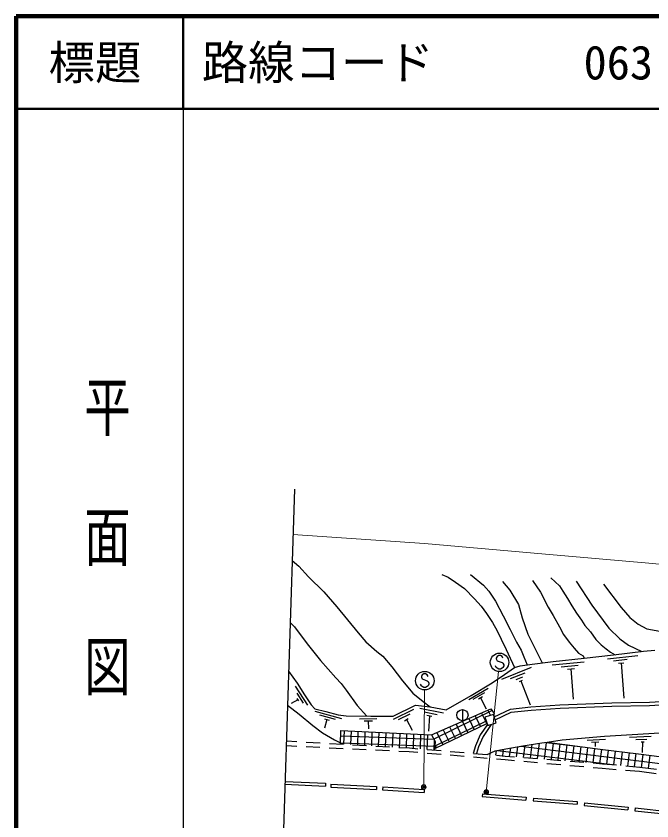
# Model space of a CAD drawing. Units: millimetres at full size, sheet at 1:1000; details may follow other scales. Extents: x -23043849 to 100512, y -219615026 to 21267.
# Drawn here: x -23043849 to -22975349, y -219341777 to -219255026 of the extents above; entities that cross this region are included whole.
import ezdxf
from ezdxf.enums import TextEntityAlignment as Align

# ---------------------------------------------------------------- set-up
doc = ezdxf.new("R2010")
doc.units = ezdxf.units.MM
doc.header["$LTSCALE"] = 1000
doc.header["$PDMODE"] = 32
doc.header["$PDSIZE"] = 500
for name, color, linetype, lineweight in [('M-BGD', 7, 'Continuous', 25), ('M-BMK-OTRS', 5, 'Continuous', 25), ('M-STR-HTXT', 7, 'Continuous', 13), ('M-STR-STRC', 7, 'Continuous', 25), ('M-TTL', 2, 'Continuous', 140), ('M-TTL-BAND', 7, 'Continuous', 25), ('M-TTL-LINE', 7, 'Continuous', 50)]:
    doc.layers.add(name, color=color, linetype=linetype, lineweight=lineweight)
doc.layers.add('M-TTL-TXT', color=7, linetype='Continuous')
doc.styles.add('@ＭＳ ゴシック', font='')
doc.styles.add('ＭＳ ゴシック', font='')
doc.styles.get('@ＭＳ ゴシック').set_extended_font_data('@MS Gothic')
doc.styles.get('ＭＳ ゴシック').set_extended_font_data('MS Gothic')

msp = doc.modelspace()

# ---------------------------------------------------------------- linework, layer by layer
at = {"layer": 'M-BGD'}
for p, q in [((-22988718, -219321631), (-22987185, -219324745)), ((-22986090, -219324947), (-22982654, -219324623)), ((-22980123, -219324292), (-22976861, -219323955)), ((-22979478, -219324506), (-22978030, -219324349)), ((-22978948, -219324772), (-22978382, -219324730)), ((-22991507, -219326482), (-22988315, -219325196)), ((-22985136, -219325180), (-22983279, -219324984)), ((-22984439, -219325416), (-22983696, -219325353)), ((-22984068, -219325384), (-22983823, -219328672)), ((-22978665, -219324751), (-22978366, -219328556)), ((-22990586, -219326420), (-22988995, -219325804)), ((-22989961, -219326541), (-22989237, -219326240)), ((-23013792, -219327237), (-23012445, -219329298)), ((-22989616, -219326745), (-22989303, -219326609)), ((-22989460, -219326677), (-22988478, -219329280)), ((-23013617, -219328007), (-23012923, -219329069)), ((-22995069, -219328692), (-22992989, -219327471)), ((-22994588, -219328648), (-22993364, -219327944)), ((-23013500, -219328709), (-23014229, -219329137)), ((-23013586, -219328573), (-23013413, -219328846)), ((-22994036, -219328631), (-22993596, -219328367)), ((-22993816, -219328499), (-22993196, -219329684)), ((-23011666, -219329944), (-23008782, -219330733)), ((-23003186, -219330813), (-23001011, -219329745)), ((-23000366, -219329640), (-22997784, -219330137)), ((-22992553, -219329890), (-22998845, -219332950)), ((-22995770, -219329777), (-22995751, -219330977)), ((-22993011, -219329853), (-22992740, -219330410)), ((-23011168, -219330358), (-23009480, -219330825)), ((-23010624, -219330758), (-23010102, -219330925)), ((-23006865, -219330757), (-23004972, -219330726)), ((-23002641, -219330859), (-23001382, -219330240)), ((-23002016, -219330975), (-23001594, -219330739)), ((-22999882, -219330029), (-22998498, -219330323)), ((-22999588, -219330397), (-22999059, -219330502)), ((-22999323, -219330450), (-22999435, -219332091)), ((-22995076, -219330752), (-22994493, -219331950)), ((-22994388, -219330452), (-22993817, -219331625)), ((-22993699, -219330153), (-22993141, -219331300)), ((-23010363, -219330841), (-23010615, -219331778)), ((-23006356, -219331008), (-23005459, -219330993)), ((-23005907, -219331000), (-23005893, -219331862)), ((-23001805, -219330857), (-23001195, -219332009)), ((-22993109, -219331285), (-22998769, -219334006)), ((-22993191, -219331034), (-22998746, -219333735)), ((-22997141, -219331651), (-22996521, -219332925)), ((-22996452, -219331351), (-22995845, -219332600)), ((-22995764, -219331051), (-22995169, -219332275)), ((-23008515, -219332036), (-23008568, -219333513)), ((-23007766, -219332076), (-23007819, -219333555)), ((-23007016, -219332116), (-23007070, -219333598)), ((-23006267, -219332155), (-23006321, -219333640)), ((-23005518, -219332195), (-23005572, -219333683)), ((-23004769, -219332234), (-23004823, -219333726)), ((-23004020, -219332274), (-23004074, -219333768)), ((-23003271, -219332311), (-23003325, -219333811)), ((-23002522, -219332343), (-23002576, -219333854)), ((-23001772, -219332376), (-23001827, -219333896)), ((-23001023, -219332409), (-23001079, -219333950)), ((-23000274, -219332442), (-23000331, -219334013)), ((-22999525, -219332475), (-22999582, -219334076)), ((-22998517, -219332250), (-22997873, -219333575)), ((-22997829, -219331950), (-22997197, -219333250)), ((-23014724, -219333162), (-23013592, -219333227)), ((-23012594, -219333283), (-23011096, -219333369)), ((-23008885, -219333365), (-22998745, -219333731)), ((-23008871, -219332615), (-22998830, -219332978)), ((-22998795, -219333047), (-22998834, -219334139)), ((-22987512, -219333414), (-22987716, -219335055)), ((-22986744, -219333312), (-22986968, -219335114)), ((-22986740, -219333311), (-22983411, -219333724)), ((-22985997, -219333380), (-22986219, -219335172)), ((-22982321, -219333070), (-22980350, -219332956)), ((-22981862, -219333305), (-22981063, -219333253)), ((-22981462, -219333279), (-22981472, -219333739)), ((-22977752, -219332753), (-22975430, -219332630)), ((-22977071, -219333011), (-22975902, -219332961)), ((-22976512, -219333271), (-22976182, -219333265)), ((-22976347, -219333268), (-22976394, -219334407)), ((-23014748, -219333662), (-23013612, -219333716)), ((-23012613, -219333764), (-23011115, -219333836)), ((-23010116, -219333884), (-23008618, -219333956)), ((-23010098, -219333426), (-23008600, -219333511)), ((-23007619, -219334004), (-23006121, -219334076)), ((-23007602, -219333568), (-23006104, -219333653)), ((-23005122, -219334124), (-23003623, -219334196)), ((-23005106, -219333710), (-23003608, -219333795)), ((-23002625, -219334243), (-23001488, -219334298)), ((-23002610, -219333852), (-23001478, -219333916)), ((-23001478, -219333916), (-23000561, -219333993)), ((-22999565, -219334077), (-22998070, -219334203)), ((-22998729, -219333530), (-22998549, -219333900)), ((-22997073, -219334287), (-22995579, -219334413)), ((-22992145, -219334201), (-22992206, -219334697)), ((-22991992, -219334171), (-22979604, -219335707)), ((-22991370, -219334051), (-22991458, -219334760)), ((-22990598, -219333916), (-22990710, -219334820)), ((-22989826, -219333789), (-22989961, -219334879)), ((-22989463, -219333729), (-22962162, -219337115)), ((-22989055, -219333663), (-22989213, -219334938)), ((-22988284, -219333538), (-22988464, -219334996)), ((-22985253, -219333479), (-22985471, -219335231)), ((-22984510, -219333578), (-22984722, -219335290)), ((-22983766, -219333677), (-22983974, -219335348)), ((-22983023, -219333775), (-22983225, -219335407)), ((-22982279, -219333874), (-22982477, -219335466)), ((-22981536, -219333973), (-22981728, -219335525)), ((-22980792, -219334071), (-22980980, -219335583)), ((-22980048, -219334162), (-22980232, -219335648)), ((-22979303, -219334253), (-22979485, -219335719)), ((-23001488, -219334298), (-23000556, -219334377)), ((-22999560, -219334461), (-22998065, -219334587)), ((-22997069, -219334671), (-22995574, -219334798)), ((-22994582, -219334497), (-22993088, -219334623)), ((-22994577, -219334882), (-22993083, -219335008)), ((-22992943, -219334544), (-22992954, -219334634)), ((-22992091, -219334707), (-22991175, -219334784)), ((-22992086, -219335092), (-22991154, -219335171)), ((-22991175, -219334784), (-22990151, -219334864)), ((-22989154, -219334942), (-22987659, -219335059)), ((-22986662, -219335138), (-22985166, -219335255)), ((-22978559, -219334345), (-22978738, -219335789)), ((-22977815, -219334436), (-22977991, -219335859)), ((-22977070, -219334527), (-22977244, -219335929)), ((-22976326, -219334621), (-22976498, -219336004)), ((-22975582, -219334715), (-22975754, -219336099)), ((-22991154, -219335171), (-22990158, -219335260)), ((-22989162, -219335349), (-22987668, -219335483)), ((-22986672, -219335572), (-22985178, -219335706)), ((-22984182, -219335795), (-22982688, -219335929)), ((-22984169, -219335333), (-22982674, -219335450)), ((-22981692, -219336018), (-22980695, -219336107)), ((-22981677, -219335529), (-22980653, -219335609)), ((-22980653, -219335609), (-22979147, -219335750)), ((-22978151, -219335844), (-22976644, -219335986)), ((-22976644, -219335986), (-22974854, -219336213)), ((-22980695, -219336107), (-22979187, -219336225)), ((-22978190, -219336303), (-22976682, -219336421)), ((-22976682, -219336421), (-22974903, -219336656))]:
    msp.add_line(p, q, dxfattribs=at)
for points in [[(-23014108, -219313707), (-23013376, -219314323), (-23012357, -219315452), (-23010690, -219317073), (-23009276, -219318689), (-23007004, -219321512), (-23006187, -219322467), (-23004969, -219323503), (-23004343, -219324029), (-23003368, -219325158), (-23002204, -219326689), (-23001118, -219327998), (-22999991, -219328916), (-22999242, -219329492)], [(-22997990, -219315214), (-22997310, -219315503), (-22996507, -219316033), (-22995553, -219316743), (-22994463, -219317846), (-22993759, -219318646), (-22993173, -219319435), (-22992526, -219320399), (-22992018, -219321302), (-22991602, -219322180), (-22991046, -219323319), (-22990157, -219325242)], [(-22994906, -219315207), (-22993479, -219316363), (-22992923, -219317003), (-22992203, -219318082), (-22991379, -219319657), (-22990626, -219321159), (-22989920, -219322497), (-22989441, -219323381), (-22989141, -219324104), (-22988775, -219324962)], [(-22991430, -219315980), (-22990642, -219316899), (-22989734, -219318450), (-22989312, -219319904), (-22988718, -219321631)], [(-22988198, -219315855), (-22987333, -219317116), (-22986532, -219318732), (-22985979, -219319619), (-22985318, -219320856), (-22984857, -219321671), (-22984278, -219322493), (-22983730, -219323143), (-22983249, -219323687), (-22982748, -219323988), (-22982658, -219324223)], [(-22986251, -219315562), (-22985315, -219316455), (-22984938, -219317013), (-22984427, -219317794), (-22983967, -219318590), (-22983478, -219319388), (-22982932, -219320131), (-22982558, -219320731), (-22981975, -219321406), (-22981398, -219322207), (-22980820, -219322784), (-22980266, -219323229), (-22979824, -219323581), (-22979304, -219323865)], [(-22983514, -219315951), (-22981806, -219318527), (-22979984, -219320986), (-22978803, -219322161), (-22977886, -219322821), (-22976439, -219323514)], [(-22980558, -219316266), (-22978651, -219318791), (-22977724, -219319863), (-22976833, -219320584), (-22975903, -219321079), (-22974506, -219321326), (-22972097, -219321111), (-22970520, -219320910), (-22968111, -219320586), (-22965971, -219320332), (-22962383, -219319700), (-22956302, -219319559), (-22952193, -219319325), (-22946811, -219319889), (-22944183, -219320266), (-22943024, -219320816), (-22941803, -219321509), (-22940902, -219322391), (-22940246, -219323291), (-22939733, -219324389)], [(-23014323, -219320389), (-23013838, -219320859), (-23012473, -219322682), (-23011067, -219324499), (-23009416, -219326367), (-23008831, -219326958), (-23008285, -219327678), (-23007100, -219329350), (-23006045, -219330477)], [(-23014492, -219325653), (-23013571, -219326931), (-23012764, -219328179), (-23012061, -219329255), (-23011665, -219329708), (-23010487, -219329981), (-23009144, -219330332), (-23008301, -219330444), (-23005623, -219330484), (-23003208, -219330494), (-23000811, -219329297), (-22999242, -219329492), (-22997501, -219329809), (-22994828, -219328249), (-22992544, -219326906), (-22991214, -219326011), (-22990157, -219325242), (-22989559, -219325068), (-22988246, -219324891), (-22985988, -219324581), (-22982658, -219324223), (-22979471, -219323886), (-22976270, -219323493), (-22975017, -219323371)], [(-22992351, -219330549), (-22990590, -219329730), (-22988380, -219329497), (-22985267, -219329262), (-22979675, -219329059), (-22975619, -219328990), (-22969422, -219328609), (-22965237, -219328369), (-22960916, -219328112), (-22956326, -219327835), (-22952364, -219327537), (-22947999, -219327076), (-22944445, -219326598), (-22943512, -219326561)], [(-22992240, -219330884), (-22990496, -219330072), (-22988349, -219329846), (-22985247, -219329611), (-22979666, -219329409), (-22975605, -219329339), (-22969402, -219328958), (-22965217, -219328719), (-22960895, -219328462), (-22956302, -219328184), (-22952332, -219327886), (-22947958, -219327423), (-22944414, -219326947), (-22943498, -219326911)], [(-23014608, -219329291), (-23013355, -219330275), (-23011893, -219331477), (-23010850, -219332277), (-23009549, -219333048), (-23008885, -219333365)], [(-22999078, -219332494), (-22992684, -219329710), (-22992333, -219330194), (-22992430, -219330308)], [(-22993076, -219331383), (-22993834, -219332492), (-22994354, -219333691), (-22994592, -219334496)], [(-22992652, -219331382), (-22993526, -219332662), (-22994024, -219333810), (-22994236, -219334526)], [(-22986620, -219333298), (-22985008, -219333035), (-22980456, -219332627), (-22974483, -219332281), (-22967654, -219331839), (-22962007, -219331486)], [(-23008888, -219333494), (-23008860, -219332018), (-23003617, -219332295), (-22999078, -219332494), (-22998703, -219333226), (-22998780, -219334143)], [(-22993110, -219334621), (-22992238, -219334219), (-22991069, -219333994), (-22989240, -219333692), (-22987204, -219333364), (-22986620, -219333298), (-22980910, -219334056), (-22976786, -219334562), (-22968703, -219335585), (-22963277, -219336312), (-22962154, -219336439), (-22962164, -219337337)]]:
    msp.add_lwpolyline(points, dxfattribs=at)
msp.add_lwpolyline([(-22993035, -219331508), (-22992133, -219331211), (-22992430, -219330308), (-22993332, -219330605)], close=True, dxfattribs=at)
msp.add_circle((-22995761, -219330377), 600, dxfattribs=at)
at = {"layer": 'M-BMK-OTRS'}
msp.add_line((-23013862, -219306020), (-23016193, -219378686), dxfattribs=at)
at = {"layer": 'M-STR-HTXT'}
for p, q in [((-22993194, -219338667), (-22991865, -219325690)), ((-22999927, -219338134), (-22999856, -219327676))]:
    msp.add_line(p, q, dxfattribs=at)
msp.add_lwpolyline([(-22798663, -219332349), (-22821468, -219331093), (-22839574, -219329671), (-22852381, -219328535), (-22879858, -219325198), (-22934385, -219318846), (-22960260, -219315450), (-22975685, -219313989), (-22988046, -219312900), (-22999851, -219311879), (-23014019, -219310923)], dxfattribs=at)
for centre, radius in [((-22999927, -219338134), 150), ((-22999927, -219338134), 120), ((-22999927, -219338134), 90), ((-22999927, -219338134), 60), ((-22999927, -219338134), 30), ((-22999927, -219338134), 20), ((-22993194, -219338667), 150), ((-22993194, -219338667), 120), ((-22993194, -219338667), 90), ((-22993194, -219338667), 60), ((-22993194, -219338667), 30), ((-22993194, -219338667), 20)]:
    msp.add_circle(centre, radius, dxfattribs=at)
for p in [(-22999927, -219338134), (-22993194, -219338667)]:
    msp.add_point(p, dxfattribs=at)
at = {"layer": 'M-STR-STRC'}
for p, q in [((-22992035, -219324053), (-22992126, -219324235)), ((-22992126, -219324235), (-22992126, -219324325)), ((-22992126, -219324325), (-22992035, -219324507)), ((-22991853, -219323962), (-22992035, -219324053)), ((-22992035, -219324507), (-22991490, -219324689)), ((-22991672, -219323962), (-22991853, -219323962)), ((-22991490, -219324053), (-22991672, -219323962)), ((-22991399, -219324235), (-22991490, -219324053)), ((-22991490, -219324689), (-22991399, -219324780)), ((-22992126, -219325235), (-22992217, -219325053)), ((-22992035, -219325325), (-22992126, -219325235)), ((-22991853, -219325416), (-22992035, -219325325)), ((-22991672, -219325416), (-22991853, -219325416)), ((-22991490, -219325325), (-22991672, -219325416)), ((-22991399, -219325235), (-22991490, -219325325)), ((-22991399, -219324780), (-22991308, -219324962)), ((-22991308, -219325053), (-22991399, -219325235)), ((-22991308, -219324962), (-22991308, -219325053)), ((-23000091, -219326025), (-23000182, -219326207)), ((-23000182, -219326207), (-23000182, -219326298)), ((-23000182, -219326298), (-23000091, -219326479)), ((-22999909, -219325934), (-23000091, -219326025)), ((-23000091, -219326479), (-22999546, -219326661)), ((-22999727, -219325934), (-22999909, -219325934)), ((-22999546, -219326025), (-22999727, -219325934)), ((-22999455, -219326207), (-22999546, -219326025)), ((-23000182, -219327207), (-23000273, -219327025)), ((-23000091, -219327298), (-23000182, -219327207)), ((-22999909, -219327389), (-23000091, -219327298)), ((-22999546, -219327298), (-22999727, -219327389)), ((-22999546, -219326661), (-22999455, -219326752)), ((-22999455, -219327207), (-22999546, -219327298)), ((-22999455, -219326752), (-22999364, -219326934)), ((-22999364, -219327025), (-22999455, -219327207)), ((-22999364, -219326934), (-22999364, -219327025)), ((-22999727, -219327389), (-22999909, -219327389)), ((-23014873, -219337531), (-23010519, -219337716)), ((-23010519, -219337716), (-23010532, -219338015)), ((-23014885, -219337831), (-23010532, -219338015)), ((-23009923, -219337825), (-23009939, -219338124)), ((-23009939, -219338124), (-23005019, -219338386)), ((-23009923, -219337825), (-23005003, -219338086)), ((-23005003, -219338086), (-23005019, -219338386)), ((-23004349, -219338120), (-23004368, -219338420)), ((-23004368, -219338420), (-22999893, -219338703)), ((-23004349, -219338120), (-22999874, -219338404)), ((-22999874, -219338404), (-22999893, -219338703)), ((-22993616, -219338863), (-22993640, -219339162)), ((-22993640, -219339162), (-22988919, -219339534)), ((-22993616, -219338863), (-22988896, -219339235)), ((-22988896, -219339235), (-22988919, -219339534)), ((-22988109, -219339315), (-22988133, -219339614)), ((-22988109, -219339315), (-22983389, -219339687)), ((-22988133, -219339614), (-22983412, -219339986)), ((-22983389, -219339687), (-22983412, -219339986)), ((-22982615, -219339820), (-22982646, -219340118)), ((-22982646, -219340118), (-22977936, -219340600)), ((-22982615, -219339820), (-22977905, -219340301)), ((-22977905, -219340301), (-22977936, -219340600)), ((-22977139, -219340386), (-22977170, -219340684)), ((-22977170, -219340684), (-22972463, -219341187)), ((-22977139, -219340386), (-22972431, -219340889))]:
    msp.add_line(p, q, dxfattribs=at)
for centre in [(-22991762, -219324689), (-22999818, -219326661)]:
    msp.add_circle(centre, 1000, dxfattribs=at)
at = {"layer": 'M-TTL'}
for p, q in [((-23043849, -219255026), (-23043849, -219615026)), ((-22403849, -219255026), (-23043849, -219255026))]:
    msp.add_line(p, q, dxfattribs=at)
at = {"layer": 'M-TTL-BAND'}
msp.add_line((-23025849, -219265026), (-23025849, -219615026), dxfattribs=at)
at = {"layer": 'M-TTL-LINE'}
for p, q in [((-23025849, -219255026), (-23025849, -219265026)), ((-23043849, -219265026), (-22403849, -219265026))]:
    msp.add_line(p, q, dxfattribs=at)

# ---------------------------------------------------------------- texts
at = {"layer": 'M-TTL-BAND', "style": '@ＭＳ ゴシック', "width": 1.4}
msp.add_text('平  面  図', height=3666, rotation=270, dxfattribs=at).set_placement((-23034072, -219328551), align=Align.MIDDLE_RIGHT)
at = {"layer": 'M-TTL-TXT', "style": 'ＭＳ ゴシック'}
msp.add_text('標題', height=3666, dxfattribs=at).set_placement((-23035349, -219260026), align=Align.MIDDLE_CENTER)
for s, p in [('路線コード', (-23023849, -219260026)), ('063', (-22982707, -219260026))]:
    msp.add_text(s, height=3666, dxfattribs=at).set_placement(p, align=Align.MIDDLE_LEFT)

doc.saveas('drawing.dxf')
